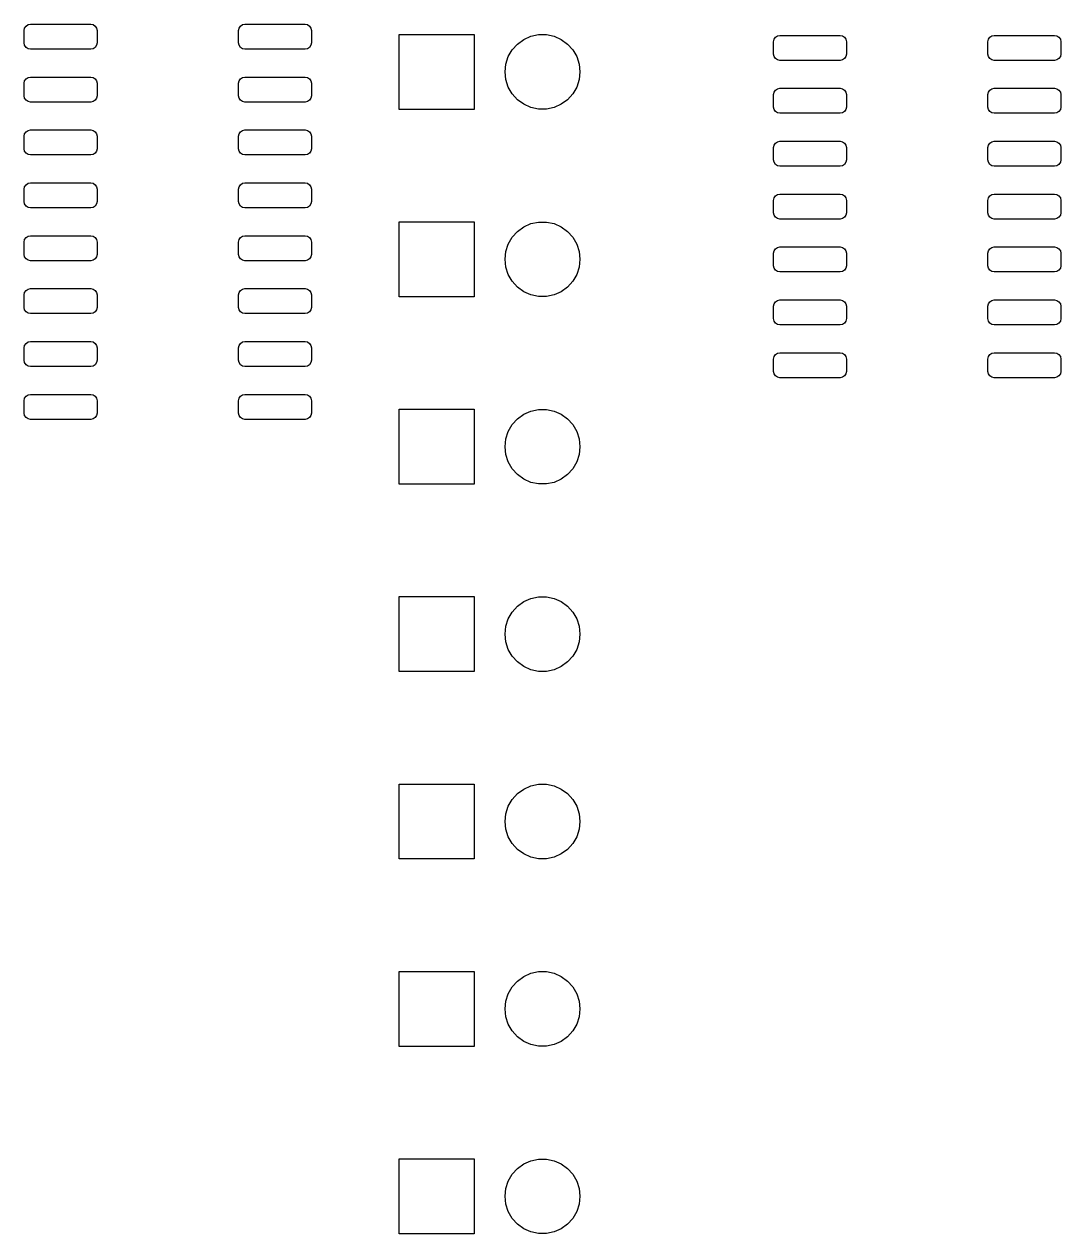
# Model space of a CAD drawing. Extents: x 119 to 479, y -311 to -51.
# Drawn here: x 346.45 to 371.35, y -143.6 to -114.56 of the extents above; entities that cross this region are included whole.
import ezdxf

# ---------------------------------------------------------------- set-up
doc = ezdxf.new("R2010")
doc.units = 0
doc.layers.add('BLACK', color=7, linetype='CONTINUOUS')

msp = doc.modelspace()

# ---------------------------------------------------------------- linework, layer by layer
at = {"layer": 'BLACK', "linetype": 'CONTINUOUS'}
for p, q in [((346.45, -114.705), (346.461, -114.648)), ((346.45, -115.005), (346.45, -114.705)), ((346.461, -114.648), (346.494, -114.599)), ((346.494, -114.599), (346.543, -114.566)), ((346.543, -114.566), (346.6, -114.555)), ((346.6, -114.555), (348.05, -114.555)), ((348.05, -114.555), (348.107, -114.566)), ((348.107, -114.566), (348.156, -114.599)), ((348.156, -114.599), (348.189, -114.648)), ((348.189, -114.648), (348.2, -114.705)), ((348.2, -114.705), (348.2, -115.005)), ((351.6, -114.705), (351.611, -114.648)), ((351.6, -115.005), (351.6, -114.705)), ((351.611, -114.648), (351.644, -114.599)), ((351.644, -114.599), (351.693, -114.566)), ((351.693, -114.566), (351.75, -114.555)), ((351.75, -114.555), (353.2, -114.555)), ((353.2, -114.555), (353.257, -114.566)), ((353.257, -114.566), (353.306, -114.599)), ((353.306, -114.599), (353.339, -114.648)), ((353.339, -114.648), (353.35, -114.705)), ((353.35, -114.705), (353.35, -115.005)), ((346.461, -115.062), (346.45, -115.005)), ((348.2, -115.005), (348.189, -115.062)), ((351.611, -115.062), (351.6, -115.005)), ((353.35, -115.005), (353.339, -115.062)), ((355.46, -116.6), (355.46, -114.8)), ((355.46, -114.8), (357.26, -114.8)), ((357.26, -114.8), (357.26, -116.6)), ((358.298, -115.031), (358.45, -114.921)), ((358.45, -114.921), (358.622, -114.844)), ((358.622, -114.844), (358.806, -114.805)), ((358.806, -114.805), (358.994, -114.805)), ((358.994, -114.805), (359.178, -114.844)), ((359.178, -114.844), (359.35, -114.921)), ((359.35, -114.921), (359.502, -115.031)), ((364.45, -114.975), (364.461, -114.918)), ((364.45, -115.275), (364.45, -114.975)), ((364.461, -114.918), (364.494, -114.869)), ((364.494, -114.869), (364.543, -114.836)), ((364.543, -114.836), (364.6, -114.825)), ((364.6, -114.825), (366.05, -114.825)), ((366.05, -114.825), (366.107, -114.836)), ((366.107, -114.836), (366.156, -114.869)), ((366.156, -114.869), (366.189, -114.918)), ((366.189, -114.918), (366.2, -114.975)), ((366.2, -114.975), (366.2, -115.275)), ((369.6, -114.975), (369.611, -114.918)), ((369.6, -115.275), (369.6, -114.975)), ((369.611, -114.918), (369.644, -114.869)), ((369.644, -114.869), (369.693, -114.836)), ((369.693, -114.836), (369.75, -114.825)), ((369.75, -114.825), (371.2, -114.825)), ((371.2, -114.825), (371.257, -114.836)), ((371.257, -114.836), (371.306, -114.869)), ((371.306, -114.869), (371.339, -114.918)), ((371.339, -114.918), (371.35, -114.975)), ((371.35, -114.975), (371.35, -115.275)), ((346.494, -115.111), (346.461, -115.062)), ((346.543, -115.144), (346.494, -115.111)), ((346.6, -115.155), (346.543, -115.144)), ((348.05, -115.155), (346.6, -115.155)), ((348.107, -115.144), (348.05, -115.155)), ((348.156, -115.111), (348.107, -115.144)), ((348.189, -115.062), (348.156, -115.111)), ((351.644, -115.111), (351.611, -115.062)), ((351.693, -115.144), (351.644, -115.111)), ((351.75, -115.155), (351.693, -115.144)), ((353.2, -115.155), (351.75, -115.155)), ((353.257, -115.144), (353.2, -115.155)), ((353.306, -115.111), (353.257, -115.144)), ((353.339, -115.062), (353.306, -115.111)), ((358.078, -115.334), (358.172, -115.171)), ((358.172, -115.171), (358.298, -115.031)), ((359.502, -115.031), (359.628, -115.171)), ((359.628, -115.171), (359.722, -115.334)), ((364.461, -115.332), (364.45, -115.275)), ((366.2, -115.275), (366.189, -115.332)), ((369.611, -115.332), (369.6, -115.275)), ((371.35, -115.275), (371.339, -115.332)), ((358, -115.7), (358.02, -115.513)), ((358.02, -115.513), (358.078, -115.334)), ((359.722, -115.334), (359.78, -115.513)), ((359.78, -115.513), (359.8, -115.7)), ((364.494, -115.381), (364.461, -115.332)), ((364.543, -115.414), (364.494, -115.381)), ((364.6, -115.425), (364.543, -115.414)), ((366.05, -115.425), (364.6, -115.425)), ((366.107, -115.414), (366.05, -115.425)), ((366.156, -115.381), (366.107, -115.414)), ((366.189, -115.332), (366.156, -115.381)), ((369.644, -115.381), (369.611, -115.332)), ((369.693, -115.414), (369.644, -115.381)), ((369.75, -115.425), (369.693, -115.414)), ((371.2, -115.425), (369.75, -115.425)), ((371.257, -115.414), (371.2, -115.425)), ((371.306, -115.381), (371.257, -115.414)), ((371.339, -115.332), (371.306, -115.381)), ((346.461, -115.918), (346.494, -115.869)), ((346.494, -115.869), (346.543, -115.836)), ((346.543, -115.836), (346.6, -115.825)), ((346.6, -115.825), (348.05, -115.825)), ((348.05, -115.825), (348.107, -115.836)), ((348.107, -115.836), (348.156, -115.869)), ((348.156, -115.869), (348.189, -115.918)), ((351.611, -115.918), (351.644, -115.869)), ((351.644, -115.869), (351.693, -115.836)), ((351.693, -115.836), (351.75, -115.825)), ((351.75, -115.825), (353.2, -115.825)), ((353.2, -115.825), (353.257, -115.836)), ((353.257, -115.836), (353.306, -115.869)), ((353.306, -115.869), (353.339, -115.918)), ((358.02, -115.887), (358, -115.7)), ((358.078, -116.066), (358.02, -115.887)), ((359.78, -115.887), (359.722, -116.066)), ((359.8, -115.7), (359.78, -115.887)), ((346.45, -115.975), (346.461, -115.918)), ((346.45, -116.275), (346.45, -115.975)), ((348.189, -115.918), (348.2, -115.975)), ((348.2, -115.975), (348.2, -116.275)), ((351.6, -115.975), (351.611, -115.918)), ((351.6, -116.275), (351.6, -115.975)), ((353.339, -115.918), (353.35, -115.975)), ((353.35, -115.975), (353.35, -116.275)), ((358.172, -116.229), (358.078, -116.066)), ((359.722, -116.066), (359.628, -116.229)), ((364.461, -116.188), (364.494, -116.139)), ((364.494, -116.139), (364.543, -116.106)), ((364.543, -116.106), (364.6, -116.095)), ((364.6, -116.095), (366.05, -116.095)), ((366.05, -116.095), (366.107, -116.106)), ((366.107, -116.106), (366.156, -116.139)), ((366.156, -116.139), (366.189, -116.188)), ((369.611, -116.188), (369.644, -116.139)), ((369.644, -116.139), (369.693, -116.106)), ((369.693, -116.106), (369.75, -116.095)), ((369.75, -116.095), (371.2, -116.095)), ((371.2, -116.095), (371.257, -116.106)), ((371.257, -116.106), (371.306, -116.139)), ((371.306, -116.139), (371.339, -116.188)), ((346.461, -116.332), (346.45, -116.275)), ((346.494, -116.381), (346.461, -116.332)), ((346.543, -116.414), (346.494, -116.381)), ((346.6, -116.425), (346.543, -116.414)), ((348.05, -116.425), (346.6, -116.425)), ((348.107, -116.414), (348.05, -116.425)), ((348.156, -116.381), (348.107, -116.414)), ((348.189, -116.332), (348.156, -116.381)), ((348.2, -116.275), (348.189, -116.332)), ((351.611, -116.332), (351.6, -116.275)), ((351.644, -116.381), (351.611, -116.332)), ((351.693, -116.414), (351.644, -116.381)), ((351.75, -116.425), (351.693, -116.414)), ((353.2, -116.425), (351.75, -116.425)), ((353.257, -116.414), (353.2, -116.425)), ((353.306, -116.381), (353.257, -116.414)), ((353.339, -116.332), (353.306, -116.381)), ((353.35, -116.275), (353.339, -116.332)), ((358.298, -116.369), (358.172, -116.229)), ((358.45, -116.479), (358.298, -116.369)), ((359.502, -116.369), (359.35, -116.479)), ((359.628, -116.229), (359.502, -116.369)), ((364.45, -116.245), (364.461, -116.188)), ((364.45, -116.545), (364.45, -116.245)), ((366.189, -116.188), (366.2, -116.245)), ((366.2, -116.245), (366.2, -116.545)), ((369.6, -116.245), (369.611, -116.188)), ((369.6, -116.545), (369.6, -116.245)), ((371.339, -116.188), (371.35, -116.245)), ((371.35, -116.245), (371.35, -116.545)), ((357.26, -116.6), (355.46, -116.6)), ((358.622, -116.556), (358.45, -116.479)), ((358.806, -116.595), (358.622, -116.556)), ((358.994, -116.595), (358.806, -116.595)), ((359.178, -116.556), (358.994, -116.595)), ((359.35, -116.479), (359.178, -116.556)), ((364.461, -116.602), (364.45, -116.545)), ((364.494, -116.651), (364.461, -116.602)), ((364.543, -116.684), (364.494, -116.651)), ((364.6, -116.695), (364.543, -116.684)), ((366.05, -116.695), (364.6, -116.695)), ((366.107, -116.684), (366.05, -116.695)), ((366.156, -116.651), (366.107, -116.684)), ((366.189, -116.602), (366.156, -116.651)), ((366.2, -116.545), (366.189, -116.602)), ((369.611, -116.602), (369.6, -116.545)), ((369.644, -116.651), (369.611, -116.602)), ((369.693, -116.684), (369.644, -116.651)), ((369.75, -116.695), (369.693, -116.684)), ((371.2, -116.695), (369.75, -116.695)), ((371.257, -116.684), (371.2, -116.695)), ((371.306, -116.651), (371.257, -116.684)), ((371.339, -116.602), (371.306, -116.651)), ((371.35, -116.545), (371.339, -116.602)), ((346.45, -117.245), (346.461, -117.188)), ((346.45, -117.545), (346.45, -117.245)), ((346.461, -117.188), (346.494, -117.139)), ((346.494, -117.139), (346.543, -117.106)), ((346.543, -117.106), (346.6, -117.095)), ((346.6, -117.095), (348.05, -117.095)), ((348.05, -117.095), (348.107, -117.106)), ((348.107, -117.106), (348.156, -117.139)), ((348.156, -117.139), (348.189, -117.188)), ((348.189, -117.188), (348.2, -117.245)), ((348.2, -117.245), (348.2, -117.545)), ((351.6, -117.245), (351.611, -117.188)), ((351.6, -117.545), (351.6, -117.245)), ((351.611, -117.188), (351.644, -117.139)), ((351.644, -117.139), (351.693, -117.106)), ((351.693, -117.106), (351.75, -117.095)), ((351.75, -117.095), (353.2, -117.095)), ((353.2, -117.095), (353.257, -117.106)), ((353.257, -117.106), (353.306, -117.139)), ((353.306, -117.139), (353.339, -117.188)), ((353.339, -117.188), (353.35, -117.245)), ((353.35, -117.245), (353.35, -117.545)), ((346.461, -117.602), (346.45, -117.545)), ((346.494, -117.651), (346.461, -117.602)), ((348.189, -117.602), (348.156, -117.651)), ((348.2, -117.545), (348.189, -117.602)), ((351.611, -117.602), (351.6, -117.545)), ((351.644, -117.651), (351.611, -117.602)), ((353.339, -117.602), (353.306, -117.651)), ((353.35, -117.545), (353.339, -117.602)), ((364.45, -117.515), (364.461, -117.458)), ((364.45, -117.815), (364.45, -117.515)), ((364.461, -117.458), (364.494, -117.409)), ((364.494, -117.409), (364.543, -117.376)), ((364.543, -117.376), (364.6, -117.365)), ((364.6, -117.365), (366.05, -117.365)), ((366.05, -117.365), (366.107, -117.376)), ((366.107, -117.376), (366.156, -117.409)), ((366.156, -117.409), (366.189, -117.458)), ((366.189, -117.458), (366.2, -117.515)), ((366.2, -117.515), (366.2, -117.815)), ((369.6, -117.515), (369.611, -117.458)), ((369.6, -117.815), (369.6, -117.515)), ((369.611, -117.458), (369.644, -117.409)), ((369.644, -117.409), (369.693, -117.376)), ((369.693, -117.376), (369.75, -117.365)), ((369.75, -117.365), (371.2, -117.365)), ((371.2, -117.365), (371.257, -117.376)), ((371.257, -117.376), (371.306, -117.409)), ((371.306, -117.409), (371.339, -117.458)), ((371.339, -117.458), (371.35, -117.515)), ((371.35, -117.515), (371.35, -117.815)), ((346.543, -117.684), (346.494, -117.651)), ((346.6, -117.695), (346.543, -117.684)), ((348.05, -117.695), (346.6, -117.695)), ((348.107, -117.684), (348.05, -117.695)), ((348.156, -117.651), (348.107, -117.684)), ((351.693, -117.684), (351.644, -117.651)), ((351.75, -117.695), (351.693, -117.684)), ((353.2, -117.695), (351.75, -117.695)), ((353.257, -117.684), (353.2, -117.695)), ((353.306, -117.651), (353.257, -117.684)), ((364.461, -117.872), (364.45, -117.815)), ((364.494, -117.921), (364.461, -117.872)), ((364.543, -117.954), (364.494, -117.921)), ((366.156, -117.921), (366.107, -117.954)), ((366.189, -117.872), (366.156, -117.921)), ((366.2, -117.815), (366.189, -117.872)), ((369.611, -117.872), (369.6, -117.815)), ((369.644, -117.921), (369.611, -117.872)), ((369.693, -117.954), (369.644, -117.921)), ((371.306, -117.921), (371.257, -117.954)), ((371.339, -117.872), (371.306, -117.921)), ((371.35, -117.815), (371.339, -117.872)), ((364.6, -117.965), (364.543, -117.954)), ((366.05, -117.965), (364.6, -117.965)), ((366.107, -117.954), (366.05, -117.965)), ((369.75, -117.965), (369.693, -117.954)), ((371.2, -117.965), (369.75, -117.965)), ((371.257, -117.954), (371.2, -117.965)), ((346.45, -118.515), (346.461, -118.458)), ((346.461, -118.458), (346.494, -118.409)), ((346.494, -118.409), (346.543, -118.376)), ((346.543, -118.376), (346.6, -118.365)), ((346.6, -118.365), (348.05, -118.365)), ((348.05, -118.365), (348.107, -118.376)), ((348.107, -118.376), (348.156, -118.409)), ((348.156, -118.409), (348.189, -118.458)), ((348.189, -118.458), (348.2, -118.515)), ((351.6, -118.515), (351.611, -118.458)), ((351.611, -118.458), (351.644, -118.409)), ((351.644, -118.409), (351.693, -118.376)), ((351.693, -118.376), (351.75, -118.365)), ((351.75, -118.365), (353.2, -118.365)), ((353.2, -118.365), (353.257, -118.376)), ((353.257, -118.376), (353.306, -118.409)), ((353.306, -118.409), (353.339, -118.458)), ((353.339, -118.458), (353.35, -118.515)), ((346.45, -118.815), (346.45, -118.515)), ((348.2, -118.515), (348.2, -118.815)), ((351.6, -118.815), (351.6, -118.515)), ((353.35, -118.515), (353.35, -118.815)), ((364.45, -118.785), (364.461, -118.728)), ((364.45, -119.085), (364.45, -118.785)), ((364.461, -118.728), (364.494, -118.679)), ((364.494, -118.679), (364.543, -118.646)), ((364.543, -118.646), (364.6, -118.635)), ((364.6, -118.635), (366.05, -118.635)), ((366.05, -118.635), (366.107, -118.646)), ((366.107, -118.646), (366.156, -118.679)), ((366.156, -118.679), (366.189, -118.728)), ((366.189, -118.728), (366.2, -118.785)), ((366.2, -118.785), (366.2, -119.085)), ((369.6, -118.785), (369.611, -118.728)), ((369.6, -119.085), (369.6, -118.785)), ((369.611, -118.728), (369.644, -118.679)), ((369.644, -118.679), (369.693, -118.646)), ((369.693, -118.646), (369.75, -118.635)), ((369.75, -118.635), (371.2, -118.635)), ((371.2, -118.635), (371.257, -118.646)), ((371.257, -118.646), (371.306, -118.679)), ((371.306, -118.679), (371.339, -118.728)), ((371.339, -118.728), (371.35, -118.785)), ((371.35, -118.785), (371.35, -119.085)), ((346.461, -118.872), (346.45, -118.815)), ((346.494, -118.921), (346.461, -118.872)), ((346.543, -118.954), (346.494, -118.921)), ((346.6, -118.965), (346.543, -118.954)), ((348.05, -118.965), (346.6, -118.965)), ((348.107, -118.954), (348.05, -118.965)), ((348.156, -118.921), (348.107, -118.954)), ((348.189, -118.872), (348.156, -118.921)), ((348.2, -118.815), (348.189, -118.872)), ((351.611, -118.872), (351.6, -118.815)), ((351.644, -118.921), (351.611, -118.872)), ((351.693, -118.954), (351.644, -118.921)), ((351.75, -118.965), (351.693, -118.954)), ((353.2, -118.965), (351.75, -118.965)), ((353.257, -118.954), (353.2, -118.965)), ((353.306, -118.921), (353.257, -118.954)), ((353.339, -118.872), (353.306, -118.921)), ((353.35, -118.815), (353.339, -118.872)), ((355.46, -121.1), (355.46, -119.3)), ((355.46, -119.3), (357.26, -119.3)), ((357.26, -119.3), (357.26, -121.1)), ((358.45, -119.421), (358.622, -119.344)), ((358.622, -119.344), (358.806, -119.305)), ((358.806, -119.305), (358.994, -119.305)), ((358.994, -119.305), (359.178, -119.344)), ((359.178, -119.344), (359.35, -119.421)), ((364.461, -119.142), (364.45, -119.085)), ((364.494, -119.191), (364.461, -119.142)), ((364.543, -119.224), (364.494, -119.191)), ((364.6, -119.235), (364.543, -119.224)), ((366.05, -119.235), (364.6, -119.235)), ((366.107, -119.224), (366.05, -119.235)), ((366.156, -119.191), (366.107, -119.224)), ((366.189, -119.142), (366.156, -119.191)), ((366.2, -119.085), (366.189, -119.142)), ((369.611, -119.142), (369.6, -119.085)), ((369.644, -119.191), (369.611, -119.142)), ((369.693, -119.224), (369.644, -119.191)), ((369.75, -119.235), (369.693, -119.224)), ((371.2, -119.235), (369.75, -119.235)), ((371.257, -119.224), (371.2, -119.235)), ((371.306, -119.191), (371.257, -119.224)), ((371.339, -119.142), (371.306, -119.191)), ((371.35, -119.085), (371.339, -119.142)), ((346.494, -119.679), (346.543, -119.646)), ((346.543, -119.646), (346.6, -119.635)), ((346.6, -119.635), (348.05, -119.635)), ((348.05, -119.635), (348.107, -119.646)), ((348.107, -119.646), (348.156, -119.679)), ((351.644, -119.679), (351.693, -119.646)), ((351.693, -119.646), (351.75, -119.635)), ((351.75, -119.635), (353.2, -119.635)), ((353.2, -119.635), (353.257, -119.646)), ((353.257, -119.646), (353.306, -119.679)), ((358.172, -119.671), (358.298, -119.531)), ((358.298, -119.531), (358.45, -119.421)), ((359.35, -119.421), (359.502, -119.531)), ((359.502, -119.531), (359.628, -119.671)), ((346.45, -119.785), (346.461, -119.728)), ((346.45, -120.085), (346.45, -119.785)), ((346.461, -119.728), (346.494, -119.679)), ((348.156, -119.679), (348.189, -119.728)), ((348.189, -119.728), (348.2, -119.785)), ((348.2, -119.785), (348.2, -120.085)), ((351.6, -119.785), (351.611, -119.728)), ((351.6, -120.085), (351.6, -119.785)), ((351.611, -119.728), (351.644, -119.679)), ((353.306, -119.679), (353.339, -119.728)), ((353.339, -119.728), (353.35, -119.785)), ((353.35, -119.785), (353.35, -120.085)), ((358.02, -120.013), (358.078, -119.834)), ((358.078, -119.834), (358.172, -119.671)), ((359.628, -119.671), (359.722, -119.834)), ((359.722, -119.834), (359.78, -120.013)), ((364.461, -119.998), (364.494, -119.949)), ((364.494, -119.949), (364.543, -119.916)), ((364.543, -119.916), (364.6, -119.905)), ((364.6, -119.905), (366.05, -119.905)), ((366.05, -119.905), (366.107, -119.916)), ((366.107, -119.916), (366.156, -119.949)), ((366.156, -119.949), (366.189, -119.998)), ((369.611, -119.998), (369.644, -119.949)), ((369.644, -119.949), (369.693, -119.916)), ((369.693, -119.916), (369.75, -119.905)), ((369.75, -119.905), (371.2, -119.905)), ((371.2, -119.905), (371.257, -119.916)), ((371.257, -119.916), (371.306, -119.949)), ((371.306, -119.949), (371.339, -119.998)), ((346.461, -120.142), (346.45, -120.085)), ((346.494, -120.191), (346.461, -120.142)), ((346.543, -120.224), (346.494, -120.191)), ((346.6, -120.235), (346.543, -120.224)), ((348.05, -120.235), (346.6, -120.235)), ((348.107, -120.224), (348.05, -120.235)), ((348.156, -120.191), (348.107, -120.224)), ((348.189, -120.142), (348.156, -120.191)), ((348.2, -120.085), (348.189, -120.142)), ((351.611, -120.142), (351.6, -120.085)), ((351.644, -120.191), (351.611, -120.142)), ((351.693, -120.224), (351.644, -120.191)), ((351.75, -120.235), (351.693, -120.224)), ((353.2, -120.235), (351.75, -120.235)), ((353.257, -120.224), (353.2, -120.235)), ((353.306, -120.191), (353.257, -120.224)), ((353.339, -120.142), (353.306, -120.191)), ((353.35, -120.085), (353.339, -120.142)), ((358, -120.2), (358.02, -120.013)), ((358.02, -120.387), (358, -120.2)), ((359.78, -120.013), (359.8, -120.2)), ((359.8, -120.2), (359.78, -120.387)), ((364.45, -120.055), (364.461, -119.998)), ((364.45, -120.355), (364.45, -120.055)), ((366.189, -119.998), (366.2, -120.055)), ((366.2, -120.055), (366.2, -120.355)), ((369.6, -120.055), (369.611, -119.998)), ((369.6, -120.355), (369.6, -120.055)), ((371.339, -119.998), (371.35, -120.055)), ((371.35, -120.055), (371.35, -120.355)), ((358.078, -120.566), (358.02, -120.387)), ((359.78, -120.387), (359.722, -120.566)), ((364.461, -120.412), (364.45, -120.355)), ((364.494, -120.461), (364.461, -120.412)), ((364.543, -120.494), (364.494, -120.461)), ((364.6, -120.505), (364.543, -120.494)), ((366.05, -120.505), (364.6, -120.505)), ((366.107, -120.494), (366.05, -120.505)), ((366.156, -120.461), (366.107, -120.494)), ((366.189, -120.412), (366.156, -120.461)), ((366.2, -120.355), (366.189, -120.412)), ((369.611, -120.412), (369.6, -120.355)), ((369.644, -120.461), (369.611, -120.412)), ((369.693, -120.494), (369.644, -120.461)), ((369.75, -120.505), (369.693, -120.494)), ((371.2, -120.505), (369.75, -120.505)), ((371.257, -120.494), (371.2, -120.505)), ((371.306, -120.461), (371.257, -120.494)), ((371.339, -120.412), (371.306, -120.461)), ((371.35, -120.355), (371.339, -120.412)), ((358.172, -120.729), (358.078, -120.566)), ((358.298, -120.869), (358.172, -120.729)), ((359.628, -120.729), (359.502, -120.869)), ((359.722, -120.566), (359.628, -120.729)), ((346.45, -121.055), (346.461, -120.998)), ((346.45, -121.355), (346.45, -121.055)), ((346.461, -120.998), (346.494, -120.949)), ((346.494, -120.949), (346.543, -120.916)), ((346.543, -120.916), (346.6, -120.905)), ((346.6, -120.905), (348.05, -120.905)), ((348.05, -120.905), (348.107, -120.916)), ((348.107, -120.916), (348.156, -120.949)), ((348.156, -120.949), (348.189, -120.998)), ((348.189, -120.998), (348.2, -121.055)), ((348.2, -121.055), (348.2, -121.355)), ((351.6, -121.055), (351.611, -120.998)), ((351.6, -121.355), (351.6, -121.055)), ((351.611, -120.998), (351.644, -120.949)), ((351.644, -120.949), (351.693, -120.916)), ((351.693, -120.916), (351.75, -120.905)), ((351.75, -120.905), (353.2, -120.905)), ((353.2, -120.905), (353.257, -120.916)), ((353.257, -120.916), (353.306, -120.949)), ((353.306, -120.949), (353.339, -120.998)), ((353.339, -120.998), (353.35, -121.055)), ((353.35, -121.055), (353.35, -121.355)), ((357.26, -121.1), (355.46, -121.1)), ((358.45, -120.979), (358.298, -120.869)), ((358.622, -121.056), (358.45, -120.979)), ((358.806, -121.095), (358.622, -121.056)), ((358.994, -121.095), (358.806, -121.095)), ((359.178, -121.056), (358.994, -121.095)), ((359.35, -120.979), (359.178, -121.056)), ((359.502, -120.869), (359.35, -120.979)), ((346.461, -121.412), (346.45, -121.355)), ((348.2, -121.355), (348.189, -121.412)), ((351.611, -121.412), (351.6, -121.355)), ((353.35, -121.355), (353.339, -121.412)), ((364.45, -121.325), (364.461, -121.268)), ((364.45, -121.625), (364.45, -121.325)), ((364.461, -121.268), (364.494, -121.219)), ((364.494, -121.219), (364.543, -121.186)), ((364.543, -121.186), (364.6, -121.175)), ((364.6, -121.175), (366.05, -121.175)), ((366.05, -121.175), (366.107, -121.186)), ((366.107, -121.186), (366.156, -121.219)), ((366.156, -121.219), (366.189, -121.268)), ((366.189, -121.268), (366.2, -121.325)), ((366.2, -121.325), (366.2, -121.625)), ((369.6, -121.325), (369.611, -121.268)), ((369.6, -121.625), (369.6, -121.325)), ((369.611, -121.268), (369.644, -121.219)), ((369.644, -121.219), (369.693, -121.186)), ((369.693, -121.186), (369.75, -121.175)), ((369.75, -121.175), (371.2, -121.175)), ((371.2, -121.175), (371.257, -121.186)), ((371.257, -121.186), (371.306, -121.219)), ((371.306, -121.219), (371.339, -121.268)), ((371.339, -121.268), (371.35, -121.325)), ((371.35, -121.325), (371.35, -121.625)), ((346.494, -121.461), (346.461, -121.412)), ((346.543, -121.494), (346.494, -121.461)), ((346.6, -121.505), (346.543, -121.494)), ((348.05, -121.505), (346.6, -121.505)), ((348.107, -121.494), (348.05, -121.505)), ((348.156, -121.461), (348.107, -121.494)), ((348.189, -121.412), (348.156, -121.461)), ((351.644, -121.461), (351.611, -121.412)), ((351.693, -121.494), (351.644, -121.461)), ((351.75, -121.505), (351.693, -121.494)), ((353.2, -121.505), (351.75, -121.505)), ((353.257, -121.494), (353.2, -121.505)), ((353.306, -121.461), (353.257, -121.494)), ((353.339, -121.412), (353.306, -121.461)), ((364.461, -121.682), (364.45, -121.625)), ((364.494, -121.731), (364.461, -121.682)), ((366.189, -121.682), (366.156, -121.731)), ((366.2, -121.625), (366.189, -121.682)), ((369.611, -121.682), (369.6, -121.625)), ((369.644, -121.731), (369.611, -121.682)), ((371.339, -121.682), (371.306, -121.731)), ((371.35, -121.625), (371.339, -121.682)), ((364.543, -121.764), (364.494, -121.731)), ((364.6, -121.775), (364.543, -121.764)), ((366.05, -121.775), (364.6, -121.775)), ((366.107, -121.764), (366.05, -121.775)), ((366.156, -121.731), (366.107, -121.764)), ((369.693, -121.764), (369.644, -121.731)), ((369.75, -121.775), (369.693, -121.764)), ((371.2, -121.775), (369.75, -121.775)), ((371.257, -121.764), (371.2, -121.775)), ((371.306, -121.731), (371.257, -121.764)), ((346.45, -122.325), (346.461, -122.268)), ((346.461, -122.268), (346.494, -122.219)), ((346.494, -122.219), (346.543, -122.186)), ((346.543, -122.186), (346.6, -122.175)), ((346.6, -122.175), (348.05, -122.175)), ((348.05, -122.175), (348.107, -122.186)), ((348.107, -122.186), (348.156, -122.219)), ((348.156, -122.219), (348.189, -122.268)), ((348.189, -122.268), (348.2, -122.325)), ((351.6, -122.325), (351.611, -122.268)), ((351.611, -122.268), (351.644, -122.219)), ((351.644, -122.219), (351.693, -122.186)), ((351.693, -122.186), (351.75, -122.175)), ((351.75, -122.175), (353.2, -122.175)), ((353.2, -122.175), (353.257, -122.186)), ((353.257, -122.186), (353.306, -122.219)), ((353.306, -122.219), (353.339, -122.268)), ((353.339, -122.268), (353.35, -122.325)), ((346.45, -122.625), (346.45, -122.325)), ((348.2, -122.325), (348.2, -122.625)), ((351.6, -122.625), (351.6, -122.325)), ((353.35, -122.325), (353.35, -122.625)), ((364.45, -122.595), (364.461, -122.538)), ((364.461, -122.538), (364.494, -122.489)), ((364.494, -122.489), (364.543, -122.456)), ((364.543, -122.456), (364.6, -122.445)), ((364.6, -122.445), (366.05, -122.445)), ((366.05, -122.445), (366.107, -122.456)), ((366.107, -122.456), (366.156, -122.489)), ((366.156, -122.489), (366.189, -122.538)), ((366.189, -122.538), (366.2, -122.595)), ((369.6, -122.595), (369.611, -122.538)), ((369.611, -122.538), (369.644, -122.489)), ((369.644, -122.489), (369.693, -122.456)), ((369.693, -122.456), (369.75, -122.445)), ((369.75, -122.445), (371.2, -122.445)), ((371.2, -122.445), (371.257, -122.456)), ((371.257, -122.456), (371.306, -122.489)), ((371.306, -122.489), (371.339, -122.538)), ((371.339, -122.538), (371.35, -122.595)), ((346.461, -122.682), (346.45, -122.625)), ((346.494, -122.731), (346.461, -122.682)), ((346.543, -122.764), (346.494, -122.731)), ((346.6, -122.775), (346.543, -122.764)), ((348.05, -122.775), (346.6, -122.775)), ((348.107, -122.764), (348.05, -122.775)), ((348.156, -122.731), (348.107, -122.764)), ((348.189, -122.682), (348.156, -122.731)), ((348.2, -122.625), (348.189, -122.682)), ((351.611, -122.682), (351.6, -122.625)), ((351.644, -122.731), (351.611, -122.682)), ((351.693, -122.764), (351.644, -122.731)), ((351.75, -122.775), (351.693, -122.764)), ((353.2, -122.775), (351.75, -122.775)), ((353.257, -122.764), (353.2, -122.775)), ((353.306, -122.731), (353.257, -122.764)), ((353.339, -122.682), (353.306, -122.731)), ((353.35, -122.625), (353.339, -122.682)), ((364.45, -122.895), (364.45, -122.595)), ((366.2, -122.595), (366.2, -122.895)), ((369.6, -122.895), (369.6, -122.595)), ((371.35, -122.595), (371.35, -122.895)), ((364.461, -122.952), (364.45, -122.895)), ((364.494, -123.001), (364.461, -122.952)), ((364.543, -123.034), (364.494, -123.001)), ((364.6, -123.045), (364.543, -123.034)), ((366.05, -123.045), (364.6, -123.045)), ((366.107, -123.034), (366.05, -123.045)), ((366.156, -123.001), (366.107, -123.034)), ((366.189, -122.952), (366.156, -123.001)), ((366.2, -122.895), (366.189, -122.952)), ((369.611, -122.952), (369.6, -122.895)), ((369.644, -123.001), (369.611, -122.952)), ((369.693, -123.034), (369.644, -123.001)), ((369.75, -123.045), (369.693, -123.034)), ((371.2, -123.045), (369.75, -123.045)), ((371.257, -123.034), (371.2, -123.045)), ((371.306, -123.001), (371.257, -123.034)), ((371.339, -122.952), (371.306, -123.001)), ((371.35, -122.895), (371.339, -122.952)), ((346.45, -123.595), (346.461, -123.538)), ((346.45, -123.895), (346.45, -123.595)), ((346.461, -123.538), (346.494, -123.489)), ((346.494, -123.489), (346.543, -123.456)), ((346.543, -123.456), (346.6, -123.445)), ((346.6, -123.445), (348.05, -123.445)), ((348.05, -123.445), (348.107, -123.456)), ((348.107, -123.456), (348.156, -123.489)), ((348.156, -123.489), (348.189, -123.538)), ((348.189, -123.538), (348.2, -123.595)), ((348.2, -123.595), (348.2, -123.895)), ((351.6, -123.595), (351.611, -123.538)), ((351.6, -123.895), (351.6, -123.595)), ((351.611, -123.538), (351.644, -123.489)), ((351.644, -123.489), (351.693, -123.456)), ((351.693, -123.456), (351.75, -123.445)), ((351.75, -123.445), (353.2, -123.445)), ((353.2, -123.445), (353.257, -123.456)), ((353.257, -123.456), (353.306, -123.489)), ((353.306, -123.489), (353.339, -123.538)), ((353.339, -123.538), (353.35, -123.595)), ((353.35, -123.595), (353.35, -123.895)), ((346.461, -123.952), (346.45, -123.895)), ((346.494, -124.001), (346.461, -123.952)), ((346.543, -124.034), (346.494, -124.001)), ((348.156, -124.001), (348.107, -124.034)), ((348.189, -123.952), (348.156, -124.001)), ((348.2, -123.895), (348.189, -123.952)), ((351.611, -123.952), (351.6, -123.895)), ((351.644, -124.001), (351.611, -123.952)), ((351.693, -124.034), (351.644, -124.001)), ((353.306, -124.001), (353.257, -124.034)), ((353.339, -123.952), (353.306, -124.001)), ((353.35, -123.895), (353.339, -123.952)), ((355.46, -125.6), (355.46, -123.8)), ((355.46, -123.8), (357.26, -123.8)), ((357.26, -123.8), (357.26, -125.6)), ((358.298, -124.031), (358.45, -123.921)), ((358.45, -123.921), (358.622, -123.844)), ((358.622, -123.844), (358.806, -123.805)), ((358.806, -123.805), (358.994, -123.805)), ((358.994, -123.805), (359.178, -123.844)), ((359.178, -123.844), (359.35, -123.921)), ((359.35, -123.921), (359.502, -124.031)), ((346.6, -124.045), (346.543, -124.034)), ((348.05, -124.045), (346.6, -124.045)), ((348.107, -124.034), (348.05, -124.045)), ((351.75, -124.045), (351.693, -124.034)), ((353.2, -124.045), (351.75, -124.045)), ((353.257, -124.034), (353.2, -124.045)), ((358.078, -124.334), (358.172, -124.171)), ((358.172, -124.171), (358.298, -124.031)), ((359.502, -124.031), (359.628, -124.171)), ((359.628, -124.171), (359.722, -124.334)), ((358, -124.7), (358.02, -124.513)), ((358.02, -124.513), (358.078, -124.334)), ((359.722, -124.334), (359.78, -124.513)), ((359.78, -124.513), (359.8, -124.7)), ((358.02, -124.887), (358, -124.7)), ((358.078, -125.066), (358.02, -124.887)), ((359.78, -124.887), (359.722, -125.066)), ((359.8, -124.7), (359.78, -124.887)), ((358.172, -125.229), (358.078, -125.066)), ((359.722, -125.066), (359.628, -125.229)), ((358.298, -125.369), (358.172, -125.229)), ((358.45, -125.479), (358.298, -125.369)), ((359.502, -125.369), (359.35, -125.479)), ((359.628, -125.229), (359.502, -125.369)), ((357.26, -125.6), (355.46, -125.6)), ((358.622, -125.556), (358.45, -125.479)), ((358.806, -125.595), (358.622, -125.556)), ((358.994, -125.595), (358.806, -125.595)), ((359.178, -125.556), (358.994, -125.595)), ((359.35, -125.479), (359.178, -125.556)), ((355.46, -130.1), (355.46, -128.3)), ((355.46, -128.3), (357.26, -128.3)), ((357.26, -128.3), (357.26, -130.1)), ((358.45, -128.421), (358.622, -128.344)), ((358.622, -128.344), (358.806, -128.305)), ((358.806, -128.305), (358.994, -128.305)), ((358.994, -128.305), (359.178, -128.344)), ((359.178, -128.344), (359.35, -128.421)), ((358.172, -128.671), (358.298, -128.531)), ((358.298, -128.531), (358.45, -128.421)), ((359.35, -128.421), (359.502, -128.531)), ((359.502, -128.531), (359.628, -128.671)), ((358.02, -129.013), (358.078, -128.834)), ((358.078, -128.834), (358.172, -128.671)), ((359.628, -128.671), (359.722, -128.834)), ((359.722, -128.834), (359.78, -129.013)), ((358, -129.2), (358.02, -129.013)), ((358.02, -129.387), (358, -129.2)), ((359.78, -129.013), (359.8, -129.2)), ((359.8, -129.2), (359.78, -129.387)), ((358.078, -129.566), (358.02, -129.387)), ((359.78, -129.387), (359.722, -129.566)), ((358.172, -129.729), (358.078, -129.566)), ((358.298, -129.869), (358.172, -129.729)), ((359.628, -129.729), (359.502, -129.869)), ((359.722, -129.566), (359.628, -129.729)), ((357.26, -130.1), (355.46, -130.1)), ((358.45, -129.979), (358.298, -129.869)), ((358.622, -130.056), (358.45, -129.979)), ((358.806, -130.095), (358.622, -130.056)), ((358.994, -130.095), (358.806, -130.095)), ((359.178, -130.056), (358.994, -130.095)), ((359.35, -129.979), (359.178, -130.056)), ((359.502, -129.869), (359.35, -129.979)), ((355.46, -134.6), (355.46, -132.8)), ((355.46, -132.8), (357.26, -132.8)), ((357.26, -132.8), (357.26, -134.6)), ((358.298, -133.031), (358.45, -132.921)), ((358.45, -132.921), (358.622, -132.844)), ((358.622, -132.844), (358.806, -132.805)), ((358.806, -132.805), (358.994, -132.805)), ((358.994, -132.805), (359.178, -132.844)), ((359.178, -132.844), (359.35, -132.921)), ((359.35, -132.921), (359.502, -133.031)), ((358.078, -133.334), (358.172, -133.171)), ((358.172, -133.171), (358.298, -133.031)), ((359.502, -133.031), (359.628, -133.171)), ((359.628, -133.171), (359.722, -133.334)), ((358, -133.7), (358.02, -133.513)), ((358.02, -133.513), (358.078, -133.334)), ((359.722, -133.334), (359.78, -133.513)), ((359.78, -133.513), (359.8, -133.7)), ((358.02, -133.887), (358, -133.7)), ((358.078, -134.066), (358.02, -133.887)), ((359.78, -133.887), (359.722, -134.066)), ((359.8, -133.7), (359.78, -133.887)), ((358.172, -134.229), (358.078, -134.066)), ((359.722, -134.066), (359.628, -134.229)), ((358.298, -134.369), (358.172, -134.229)), ((358.45, -134.479), (358.298, -134.369)), ((359.502, -134.369), (359.35, -134.479)), ((359.628, -134.229), (359.502, -134.369)), ((357.26, -134.6), (355.46, -134.6)), ((358.622, -134.556), (358.45, -134.479)), ((358.806, -134.595), (358.622, -134.556)), ((358.994, -134.595), (358.806, -134.595)), ((359.178, -134.556), (358.994, -134.595)), ((359.35, -134.479), (359.178, -134.556)), ((355.46, -139.1), (355.46, -137.3)), ((355.46, -137.3), (357.26, -137.3)), ((357.26, -137.3), (357.26, -139.1)), ((358.45, -137.421), (358.622, -137.344)), ((358.622, -137.344), (358.806, -137.305)), ((358.806, -137.305), (358.994, -137.305)), ((358.994, -137.305), (359.178, -137.344)), ((359.178, -137.344), (359.35, -137.421)), ((358.078, -137.834), (358.172, -137.671)), ((358.172, -137.671), (358.298, -137.531)), ((358.298, -137.531), (358.45, -137.421)), ((359.35, -137.421), (359.502, -137.531)), ((359.502, -137.531), (359.628, -137.671)), ((359.628, -137.671), (359.722, -137.834)), ((358.02, -138.013), (358.078, -137.834)), ((359.722, -137.834), (359.78, -138.013)), ((358, -138.2), (358.02, -138.013)), ((358.02, -138.387), (358, -138.2)), ((359.78, -138.013), (359.8, -138.2)), ((359.8, -138.2), (359.78, -138.387)), ((358.078, -138.566), (358.02, -138.387)), ((359.78, -138.387), (359.722, -138.566)), ((358.172, -138.729), (358.078, -138.566)), ((358.298, -138.869), (358.172, -138.729)), ((359.628, -138.729), (359.502, -138.869)), ((359.722, -138.566), (359.628, -138.729)), ((357.26, -139.1), (355.46, -139.1)), ((358.45, -138.979), (358.298, -138.869)), ((358.622, -139.056), (358.45, -138.979)), ((358.806, -139.095), (358.622, -139.056)), ((358.994, -139.095), (358.806, -139.095)), ((359.178, -139.056), (358.994, -139.095)), ((359.35, -138.979), (359.178, -139.056)), ((359.502, -138.869), (359.35, -138.979)), ((355.46, -143.6), (355.46, -141.8)), ((355.46, -141.8), (357.26, -141.8)), ((357.26, -141.8), (357.26, -143.6)), ((358.298, -142.031), (358.45, -141.921)), ((358.45, -141.921), (358.622, -141.844)), ((358.622, -141.844), (358.806, -141.805)), ((358.806, -141.805), (358.994, -141.805)), ((358.994, -141.805), (359.178, -141.844)), ((359.178, -141.844), (359.35, -141.921)), ((359.35, -141.921), (359.502, -142.031)), ((358.078, -142.334), (358.172, -142.171)), ((358.172, -142.171), (358.298, -142.031)), ((359.502, -142.031), (359.628, -142.171)), ((359.628, -142.171), (359.722, -142.334)), ((358, -142.7), (358.02, -142.513)), ((358.02, -142.513), (358.078, -142.334)), ((359.722, -142.334), (359.78, -142.513)), ((359.78, -142.513), (359.8, -142.7)), ((358.02, -142.887), (358, -142.7)), ((358.078, -143.066), (358.02, -142.887)), ((359.78, -142.887), (359.722, -143.066)), ((359.8, -142.7), (359.78, -142.887)), ((358.172, -143.229), (358.078, -143.066)), ((359.722, -143.066), (359.628, -143.229)), ((358.298, -143.369), (358.172, -143.229)), ((358.45, -143.479), (358.298, -143.369)), ((358.622, -143.556), (358.45, -143.479)), ((359.35, -143.479), (359.178, -143.556)), ((359.502, -143.369), (359.35, -143.479)), ((359.628, -143.229), (359.502, -143.369)), ((357.26, -143.6), (355.46, -143.6)), ((358.806, -143.595), (358.622, -143.556)), ((358.994, -143.595), (358.806, -143.595)), ((359.178, -143.556), (358.994, -143.595))]:
    msp.add_line(p, q, dxfattribs=at)

doc.saveas('drawing.dxf')
